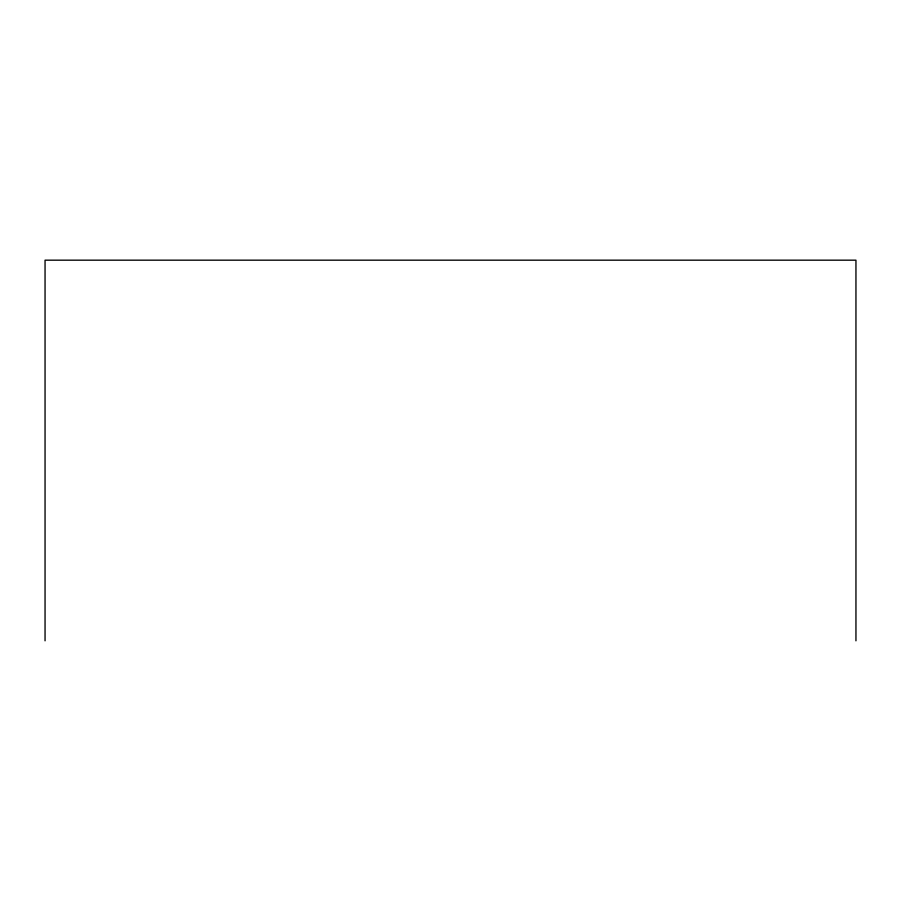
<?xml version="1.0" encoding="UTF-8"?>
<svg xmlns="http://www.w3.org/2000/svg" width="901" height="901" viewBox="0 0 901 901"><rect width="100%" height="100%" fill="white"/><g stroke="black" fill="none" stroke-linecap="round" stroke-linejoin="round"><path stroke-width="1.35" d="M855.95 640.825L855.95 260.175L45.05 260.175L45.05 640.825"/></g></svg>
